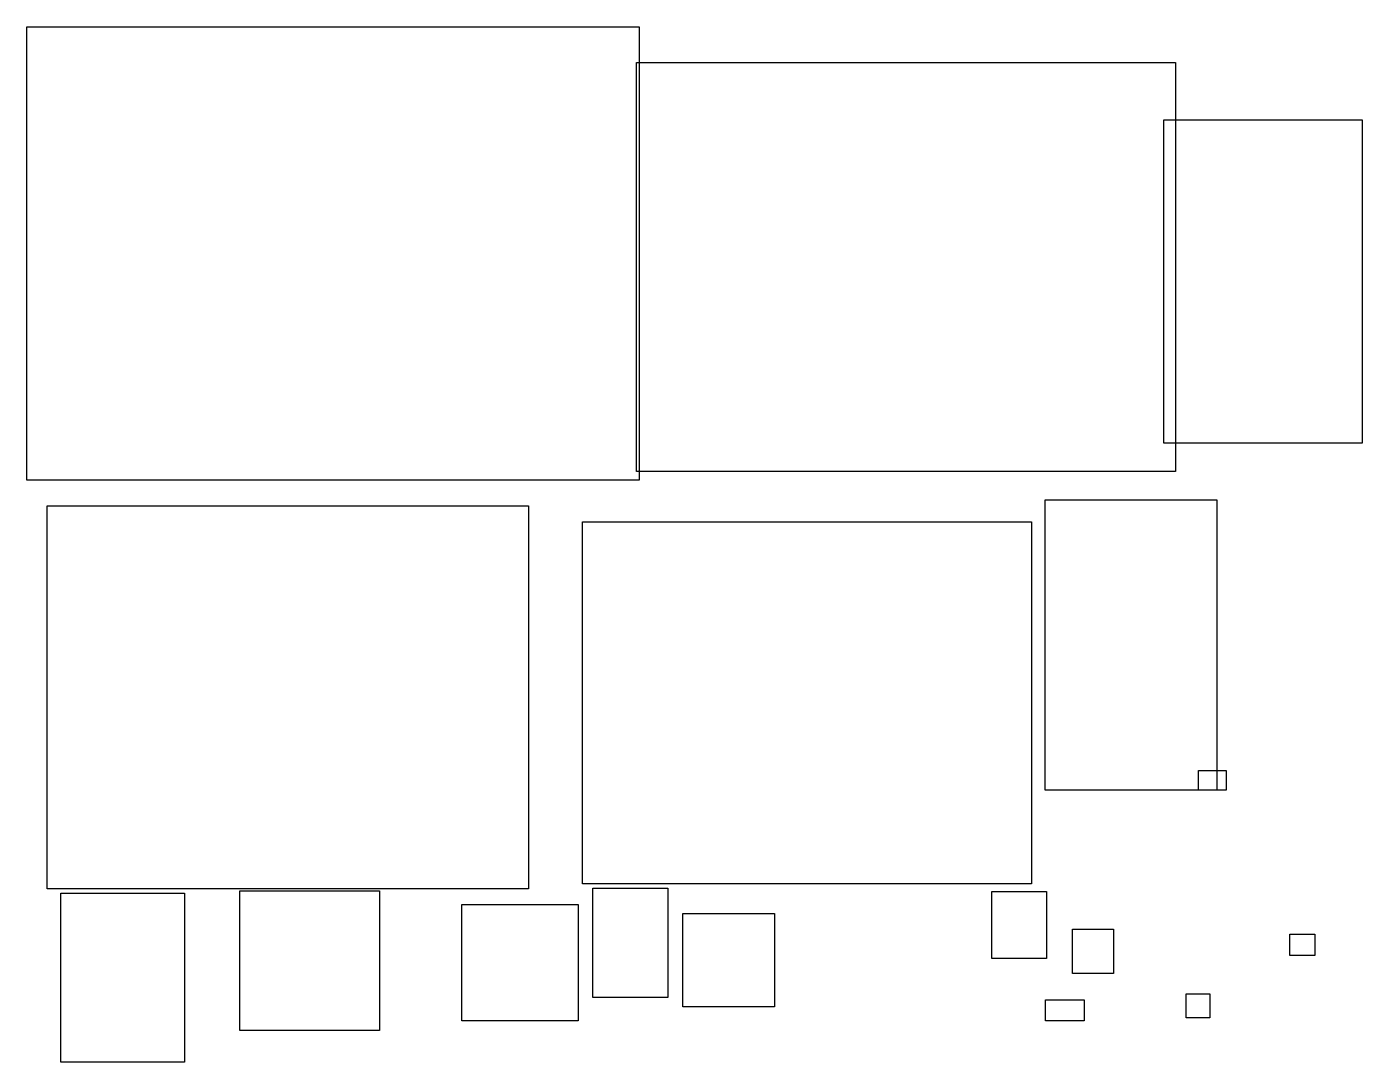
# Model space of a CAD drawing. Extents: x 27 to 1030, y 522 to 1300.
import ezdxf

# ---------------------------------------------------------------- set-up
doc = ezdxf.new("R2010")
doc.units = 0
doc.layers.get('0').update_dxf_attribs({"linetype": 'CONTINUOUS'})

msp = doc.modelspace()

# ---------------------------------------------------------------- linework, layer by layer
at = {"color": 3}
for points in [[(27.252083, 1300.1625), (487.097917, 1300.1625), (487.097917, 959.64375), (27.252083, 959.64375)], [(485.245833, 1273.175), (890.058333, 1273.175), (890.058333, 965.99375), (485.245833, 965.99375)], [(881.327083, 1230.3125), (1030.2875, 1230.3125), (1030.2875, 987.425), (881.327083, 987.425)], [(792.1625, 944.827083), (921.014583, 944.827083), (921.014583, 726.810417), (792.1625, 726.810417)], [(42.597917, 940.329167), (404.01875, 940.329167), (404.01875, 652.4625), (42.597917, 652.4625)], [(444.764583, 928.158333), (781.84375, 928.158333), (781.84375, 656.43125), (444.764583, 656.43125)], [(907.25625, 741.3625), (928.158333, 741.3625), (928.158333, 726.810417), (907.25625, 726.810417)], [(452.4375, 652.991667), (508.79375, 652.991667), (508.79375, 570.970833), (452.4375, 570.970833)], [(52.916667, 649.2875), (145.785417, 649.2875), (145.785417, 522.2875), (52.916667, 522.2875)], [(187.325, 651.139583), (292.1, 651.139583), (292.1, 546.1), (187.325, 546.1)], [(751.945833, 650.610417), (793.220833, 650.610417), (793.220833, 600.339583), (751.945833, 600.339583)], [(354.0125, 640.820833), (441.325, 640.820833), (441.325, 553.508333), (354.0125, 553.508333)], [(519.90625, 633.941667), (588.9625, 633.941667), (588.9625, 563.827083), (519.90625, 563.827083)], [(812.535417, 622.3), (843.491667, 622.3), (843.491667, 588.9625), (812.535417, 588.9625)], [(975.783333, 618.595833), (994.56875, 618.595833), (994.56875, 602.45625), (975.783333, 602.45625)], [(897.995833, 573.616667), (915.722917, 573.616667), (915.722917, 555.625), (897.995833, 555.625)], [(792.427083, 569.11875), (821.53125, 569.11875), (821.53125, 553.508333), (792.427083, 553.508333)]]:
    msp.add_lwpolyline(points, close=True, dxfattribs=at)

doc.saveas('drawing.dxf')
